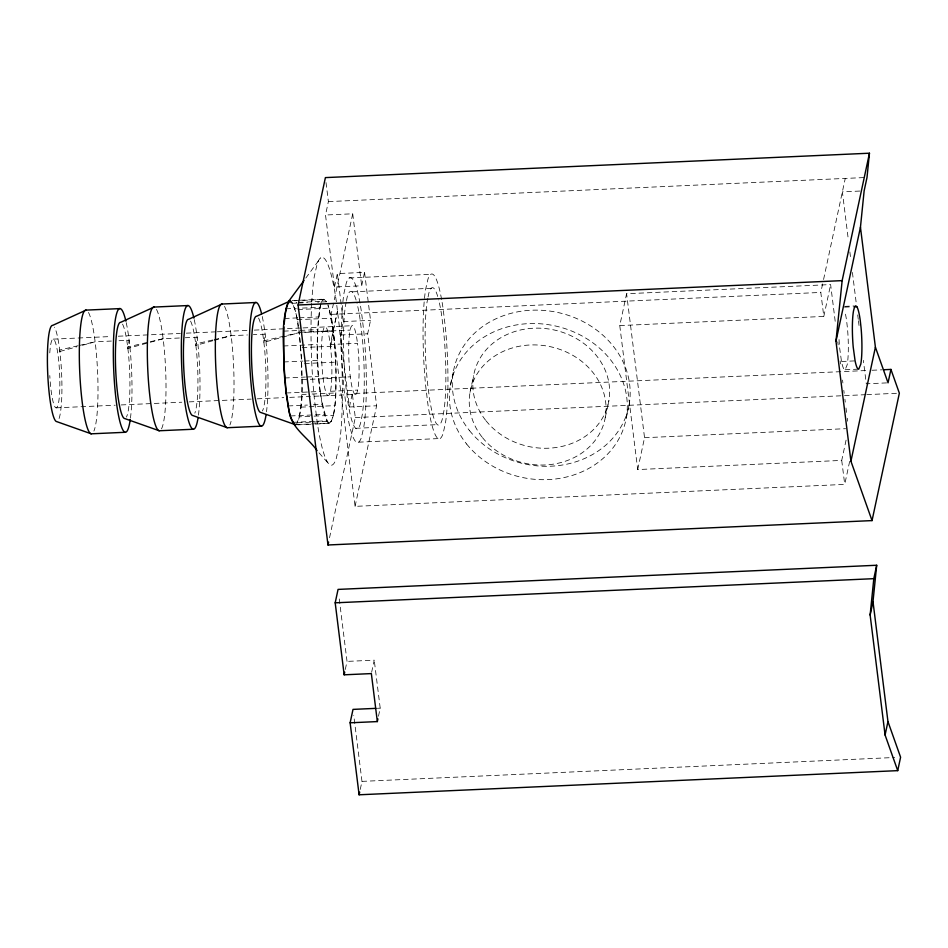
<?xml version="1.0" encoding="UTF-8"?>
<svg xmlns="http://www.w3.org/2000/svg" width="948" height="948" viewBox="0 0 948 948"><rect width="100%" height="100%" fill="white"/><g stroke="black" fill="none" stroke-linecap="round" stroke-linejoin="round"><path stroke-width="0.71" stroke-dasharray="4.74 3.56" d="M299.461 416.61C303.763 388.834 302.021 360.477 299.153 332.641L263.71 340.865L263.935 342.311L299.153 332.641M286.213 392.993L320.223 391.477C317.343 363.641 315.601 335.284 319.914 307.507M333.459 415.082C337.772 387.305 336.03 358.948 333.163 331.113L300.635 332.57M59.866 351.744L59.688 350.013A48.158 6.944 87.4 0 0 54.522 327.202M179.397 338.009L163.139 338.744L127.921 348.402L129.129 340.261L117.303 340.794M212.826 340.723L195.928 345.356L197.148 337.215L185.31 337.749M263.935 342.311L265.156 334.17L253.317 334.691M333.163 331.113L330.722 347.406L330.283 344.527L337.476 310.991M346.21 301.938L345.392 306.003A68.789 9.907 87.4 0 0 345.949 387.057L347.952 402.497A68.789 9.907 87.4 0 0 360.56 423.282L362.385 414.146A68.789 9.907 87.4 0 0 361.828 333.08L359.837 317.651A68.789 9.907 87.4 0 0 357.432 305.102M346.482 300.575L347.217 296.866A68.789 9.907 87.4 0 1 357.064 303.609M427.821 298.276L427.003 302.353A68.789 9.907 87.4 0 0 427.56 383.407L429.562 398.847A68.789 9.907 87.4 0 0 442.171 419.62L443.996 410.484A68.789 9.907 87.4 0 0 443.439 329.43L441.448 313.989A68.789 9.907 87.4 0 0 439.043 301.44M428.093 296.914L428.828 293.205A68.789 9.907 87.4 0 1 438.675 299.947M334.478 287.007L337.358 273.593L364.553 272.372L361.686 285.786L334.478 287.007L325.508 215.006L328.387 201.604L325.922 181.838M849.657 461.415L844.727 484.404L355.073 506.362L331.148 314.381L352.715 213.798L325.508 215.006M364.553 272.372L370.538 320.365L367.658 333.779L376.629 405.768L349.433 406.988L340.462 335L343.33 321.585L337.358 273.593M349.433 406.988L352.301 393.574L869.162 370.395M329.537 537.741L355.299 417.57L352.301 393.574M355.073 506.362L376.629 405.768M345.309 669.442L347.027 661.396L338.981 596.754M371.64 672.25L374.235 660.175L347.027 661.396M360.252 789.423L361.982 781.377L353.746 715.266M378.489 716.214L380.207 708.168L374.235 660.175M450.442 385.255L453.322 371.853M470.018 392.389L473.609 375.621M846.078 440.133L841.729 460.408L637.708 469.556L619.767 325.579L626.604 293.726L830.626 284.578L835.378 322.77M605.262 417.547L608.853 400.791M626.273 417.973L629.14 404.559M637.708 469.556L644.545 437.703L626.604 293.726M619.767 325.579L823.8 316.431L820.802 292.434L823.267 280.94M823.575 279.494L845.249 178.425M823.8 316.431L830.626 284.578M320.72 303.964C315.091 343.01 314.973 385.279 327.889 422.796L330.271 423.389C338.009 407.604 335.118 388.727 336.019 371.64C335.118 349.16 334.253 326.302 327.937 304.557M300.587 332.191L333.115 330.734L337.524 311.406M321.099 303.716L319.962 307.306L297.791 308.29M311.536 423.934L329.276 423.14L331.516 421.256L333.412 415.283L311.24 416.279M320.981 302.85L323.102 299.201L325.484 299.781L326.503 301.772L317.639 302.175M296.262 424.905C305.315 403.836 301.156 379.307 301.393 356.898C299.367 338.329 299.793 318.433 291.474 301.31M305.789 278.072L320.72 257.809M839.039 339.55A31.687 4.562 87.4 0 0 839.608 347.679L841.492 361.496A31.687 4.562 87.4 0 0 845.142 369.744L847.18 364.79A31.687 4.562 87.4 0 0 847.488 328.553L846.647 321.076A31.687 4.562 87.4 0 0 845.024 312.165M326.503 301.772L324.098 299.45L321.87 301.334L298.205 302.388M59.902 351.459L76.812 346.814M82.452 345.273L95.132 341.79L111.39 341.055M214.236 340.332L231.146 335.687L247.404 334.964M78.115 345.736L59.688 350.013L60.873 361.686A48.158 6.944 87.4 0 1 58.812 419.265M79.537 345.404L95.132 341.79M163.139 338.744L127.696 346.968L127.921 348.402M212.719 339.965L195.703 343.923L195.928 345.356M214.13 339.645L231.146 335.687M328.387 201.604L865.56 177.513M859.777 191.058L842.369 191.84L848.401 240.2M349.16 277.977L430.771 274.316M352.087 291.842L433.698 288.18M292.055 300.599L323.102 299.201M324.098 299.45L290.088 300.966C297.66 309.107 296.665 321.976 299.106 332.25M287.86 302.85L296.736 302.459M292.505 303.301L296.937 303.099M298.419 303.04L307.282 302.637M285.952 308.823L296.309 308.361M297.885 309.558L328.932 308.159L333.115 330.734M331.148 314.381L820.802 292.434M284.507 318.481L297.814 317.876M299.295 317.817L318.516 316.952M297.198 319.689L331.196 318.173M343.33 321.585L370.538 320.365M53.218 339.135L110.88 336.54M118.275 336.208L180.369 333.435M186.282 333.163L215.848 331.836M217.329 331.776L248.376 330.378M254.289 330.117L301.594 327.996M303.076 327.925L352.455 325.709M283.63 331.148L317.627 329.62M844.668 306.37L854.195 305.943M844.538 307.14L852.69 306.773M322.948 331.302L350.156 330.082M340.462 335L367.658 333.779M283.357 345.984L317.355 344.456M330.283 344.527A34.401 4.953 87.4 0 1 328.126 395.648A34.401 4.953 87.4 0 1 321.656 343.697A34.401 4.953 87.4 0 1 330.283 344.527L357.491 343.306A34.401 4.953 87.4 0 1 355.334 394.439L311.868 396.382M302.151 347.572L334.68 346.115M283.713 361.958L302.933 361.093M304.415 361.034L317.722 360.43M304.604 363.546L335.651 362.16M284.696 377.991L305.398 377.067M306.868 376.996L318.694 376.474M323.09 378.062L350.298 376.842M302.021 379.662L336.019 378.134M841.492 361.496L855.096 360.88M330.425 391.287L357.633 390.066M845.142 369.744L858.746 369.139M301.748 394.486L306.18 394.285M312.093 394.024L335.746 392.958M872.065 370.265L882.221 369.815M56.098 407.853L115.229 405.199M121.143 404.938L181.767 402.213M189.15 401.881L251.244 399.096M257.169 398.835L283.772 397.639M289.685 397.378L310.387 396.454M288.18 405.945L307.401 405.08M313.314 404.82L322.178 404.417L324.453 414.43L326.87 420.805L329.276 423.14M300.86 407.154L334.857 405.637M886.605 382.897L866.294 383.81L863.367 360.359M290.444 415.947L324.453 414.43M309.759 416.35L299.414 416.812L297.506 422.784L331.516 421.256M355.299 417.57L865.358 394.7M866.827 394.629L899.356 393.171M292.861 422.334L326.87 420.805M295.278 424.668L310.055 424.005M297.743 424.846L314.001 424.111M315.483 424.052L330.271 423.389M355.701 428.306L437.312 424.645M358.628 442.171L440.239 438.509M644.545 437.703L845.604 428.686M377.351 708.298L380.207 708.168M361.982 781.377L894.687 757.488M319.026 452.836L328.695 463.809M327.961 305.611L328.932 308.159M320.27 391.856L322.178 404.417M849.858 251.919L850.771 259.254M852.418 272.443L856.435 304.675M857.703 314.937L858.26 319.334M858.438 320.791L859.172 326.657M837.759 341.873L838.127 344.811M840.141 360.975L840.509 363.914M842.523 380.065L842.89 383.004M843.803 390.351L844.17 393.29M844.905 399.167L845.272 402.106M845.995 407.984L846.552 412.392M847.287 418.269L847.642 421.208M841.729 460.408L844.727 484.404M352.715 213.798L361.686 285.786M355.334 394.439A34.401 4.953 87.4 0 1 348.852 342.477A34.401 4.953 87.4 0 1 357.491 343.306M262.252 316.525A61.916 8.923 87.4 0 1 266.495 411.776M224.498 306.346A61.916 8.923 87.4 0 1 233.575 365.122A61.916 8.923 87.4 0 1 229.914 424.965M194.233 319.583A61.916 8.923 87.4 0 1 198.286 416.279M156.491 309.404A61.916 8.923 87.4 0 1 165.639 369.779A61.916 8.923 87.4 0 1 161.492 428.875M126.226 322.628A61.916 8.923 87.4 0 1 130.48 417.867M88.484 312.449A61.916 8.923 87.4 0 1 97.561 371.213A61.916 8.923 87.4 0 1 93.899 431.056M49.782 352.905A34.401 4.953 87.4 0 1 57.733 352.988A34.401 4.953 87.4 0 1 57.781 405.768A34.401 4.953 87.4 0 1 49.794 375.574M122.529 324.145A48.158 6.944 87.4 0 1 129.639 371.106A48.158 6.944 87.4 0 1 126.416 417.084M190.536 321.099A48.158 6.944 87.4 0 1 197.575 366.497A48.158 6.944 87.4 0 1 194.826 413.162M258.543 318.054A48.158 6.944 87.4 0 1 265.653 365.016A48.158 6.944 87.4 0 1 262.43 410.982M360.015 303.17A82.547 11.897 87.4 0 0 346.34 282.8L344.041 292.885A82.547 11.897 87.4 0 0 344.006 388.881L346.293 407.901A82.547 11.897 87.4 0 0 361.449 437.348L363.748 427.264A82.547 11.897 87.4 0 0 363.783 331.267L361.496 312.248A82.547 11.897 87.4 0 0 360.264 304.616M441.614 299.509A82.547 11.897 87.4 0 0 427.951 279.139L425.652 289.235A82.547 11.897 87.4 0 0 425.605 385.22L427.904 404.239A82.547 11.897 87.4 0 0 443.048 433.686L445.359 423.602A82.547 11.897 87.4 0 0 445.394 327.605L443.095 308.586A82.547 11.897 87.4 0 0 441.875 300.954M311.691 303.253A104.055 14.99 87.4 0 0 314.226 397.603L317.106 421.576A104.055 14.99 87.4 0 0 336.208 458.702L339.111 445.975A104.055 14.99 87.4 0 0 339.159 324.974L336.267 301.002A104.055 14.99 87.4 0 0 317.165 263.888L314.262 276.603A104.055 14.99 87.4 0 0 311.774 301.843M486.075 420.841A68.789 59.641 12.1 0 0 603.864 415.556A68.789 59.641 12.1 0 0 533.76 328.209A68.789 59.641 12.1 0 0 486.075 420.841M482.485 437.609A68.789 59.641 12.1 0 0 600.274 432.324A68.789 59.641 12.1 0 0 530.169 344.977A68.789 59.641 12.1 0 0 482.485 437.609M466.653 444.043A89.432 77.523 12.1 0 0 619.779 437.182A89.432 77.523 12.1 0 0 528.64 323.624A89.432 77.523 12.1 0 0 466.653 444.043M469.521 430.629A89.432 77.523 12.1 0 0 622.658 423.768A89.432 77.523 12.1 0 0 531.52 310.221A89.432 77.523 12.1 0 0 469.521 430.629"/><path stroke-width="1.42" d="M283.926 326.93L283.713 361.958L286.213 392.993M284.116 324.109L285.917 309.036M872.042 520.594L850.925 461.214L835.97 341.233L860.452 227.224L864.138 190.868L867.005 177.454L869.458 153.209L325.401 177.608L298.087 305.019L327.984 544.981L872.042 520.594L899.356 393.171L890.93 369.424L883.666 369.744M897.72 770.641L885.077 735.008L870.134 615.027L873.807 578.671L876.687 565.257L338.057 589.407L335.189 602.821L344.16 674.81L371.355 673.59L377.34 721.582L350.132 722.803L359.102 794.791L897.72 770.641L900.6 757.227L887.956 721.594L873.001 601.613L876.687 565.257M835.97 341.233L842.144 280.632L869.458 153.209M327.984 544.981L328.601 542.09M344.16 674.81L344.728 672.12M350.132 722.803L353.012 709.388L375.918 708.357M359.102 794.791L359.683 792.101M377.34 721.582L377.908 718.892M890.93 369.424L888.051 382.838L875.407 347.205L860.452 227.224M870.134 615.027L873.001 601.613M885.077 735.008L887.956 721.594M850.925 461.214L875.407 347.205M285.952 308.823L287.86 302.85L290.088 300.966L289.104 300.729C280.063 321.799 284.21 346.328 283.985 368.736C284.91 382.874 286.237 397.011 289.057 410.911C291.072 428.164 307.958 437.431 317.094 450.644M289.104 300.729L304.035 280.466M120.076 308.598L86.067 310.115L52.638 325.389A48.158 6.944 87.4 0 0 47.684 372.825A48.158 6.944 87.4 0 0 56.679 421.599L91.257 433.817L125.255 432.288M188.083 305.54L154.074 307.069L120.645 322.332A48.158 6.944 87.4 0 0 115.692 369.767A48.158 6.944 87.4 0 0 124.686 418.542L159.264 430.759L193.262 429.243M256.09 302.495L222.081 304.024L188.664 319.286A48.158 6.944 87.4 0 0 183.699 366.722A48.158 6.944 87.4 0 0 192.693 415.497L227.271 427.714L261.269 426.185M290.088 300.966L256.671 316.241A48.158 6.944 87.4 0 0 251.706 363.676A48.158 6.944 87.4 0 0 260.7 412.451L295.278 424.668C287.706 416.528 288.713 403.658 286.26 393.384M298.087 305.019L842.144 280.632M854.053 306.714L856.779 306.595A31.687 4.562 87.4 0 1 860.251 320.46L861.08 327.949A31.687 4.562 87.4 0 1 860.784 364.186L858.746 369.139A31.687 4.562 87.4 0 1 855.096 360.88L853.212 347.075A31.687 4.562 87.4 0 1 853.52 310.837L854.444 307.33L855.558 305.884L856.779 306.595M335.189 602.821L873.807 578.671M293.892 424.325L295.278 424.668M130.279 419.324A61.916 8.923 87.4 0 1 117.955 412.451A61.916 8.923 87.4 0 1 114.222 328.873A61.916 8.923 87.4 0 1 125.906 321.182M198.085 417.665A61.916 8.923 87.4 0 1 185.761 408.244A61.916 8.923 87.4 0 1 182.289 325.259A61.916 8.923 87.4 0 1 193.913 318.137M266.092 414.62A61.916 8.923 87.4 0 1 253.874 405.78A61.916 8.923 87.4 0 1 250.189 323.351A61.916 8.923 87.4 0 1 261.589 313.717M91.257 433.817A61.916 8.923 87.4 0 1 79.691 371.106A61.916 8.923 87.4 0 1 86.067 310.115M159.264 430.759A61.916 8.923 87.4 0 1 147.698 368.049A61.916 8.923 87.4 0 1 154.074 307.069M227.271 427.714A61.916 8.923 87.4 0 1 215.706 365.004A61.916 8.923 87.4 0 1 222.081 304.024"/></g></svg>
